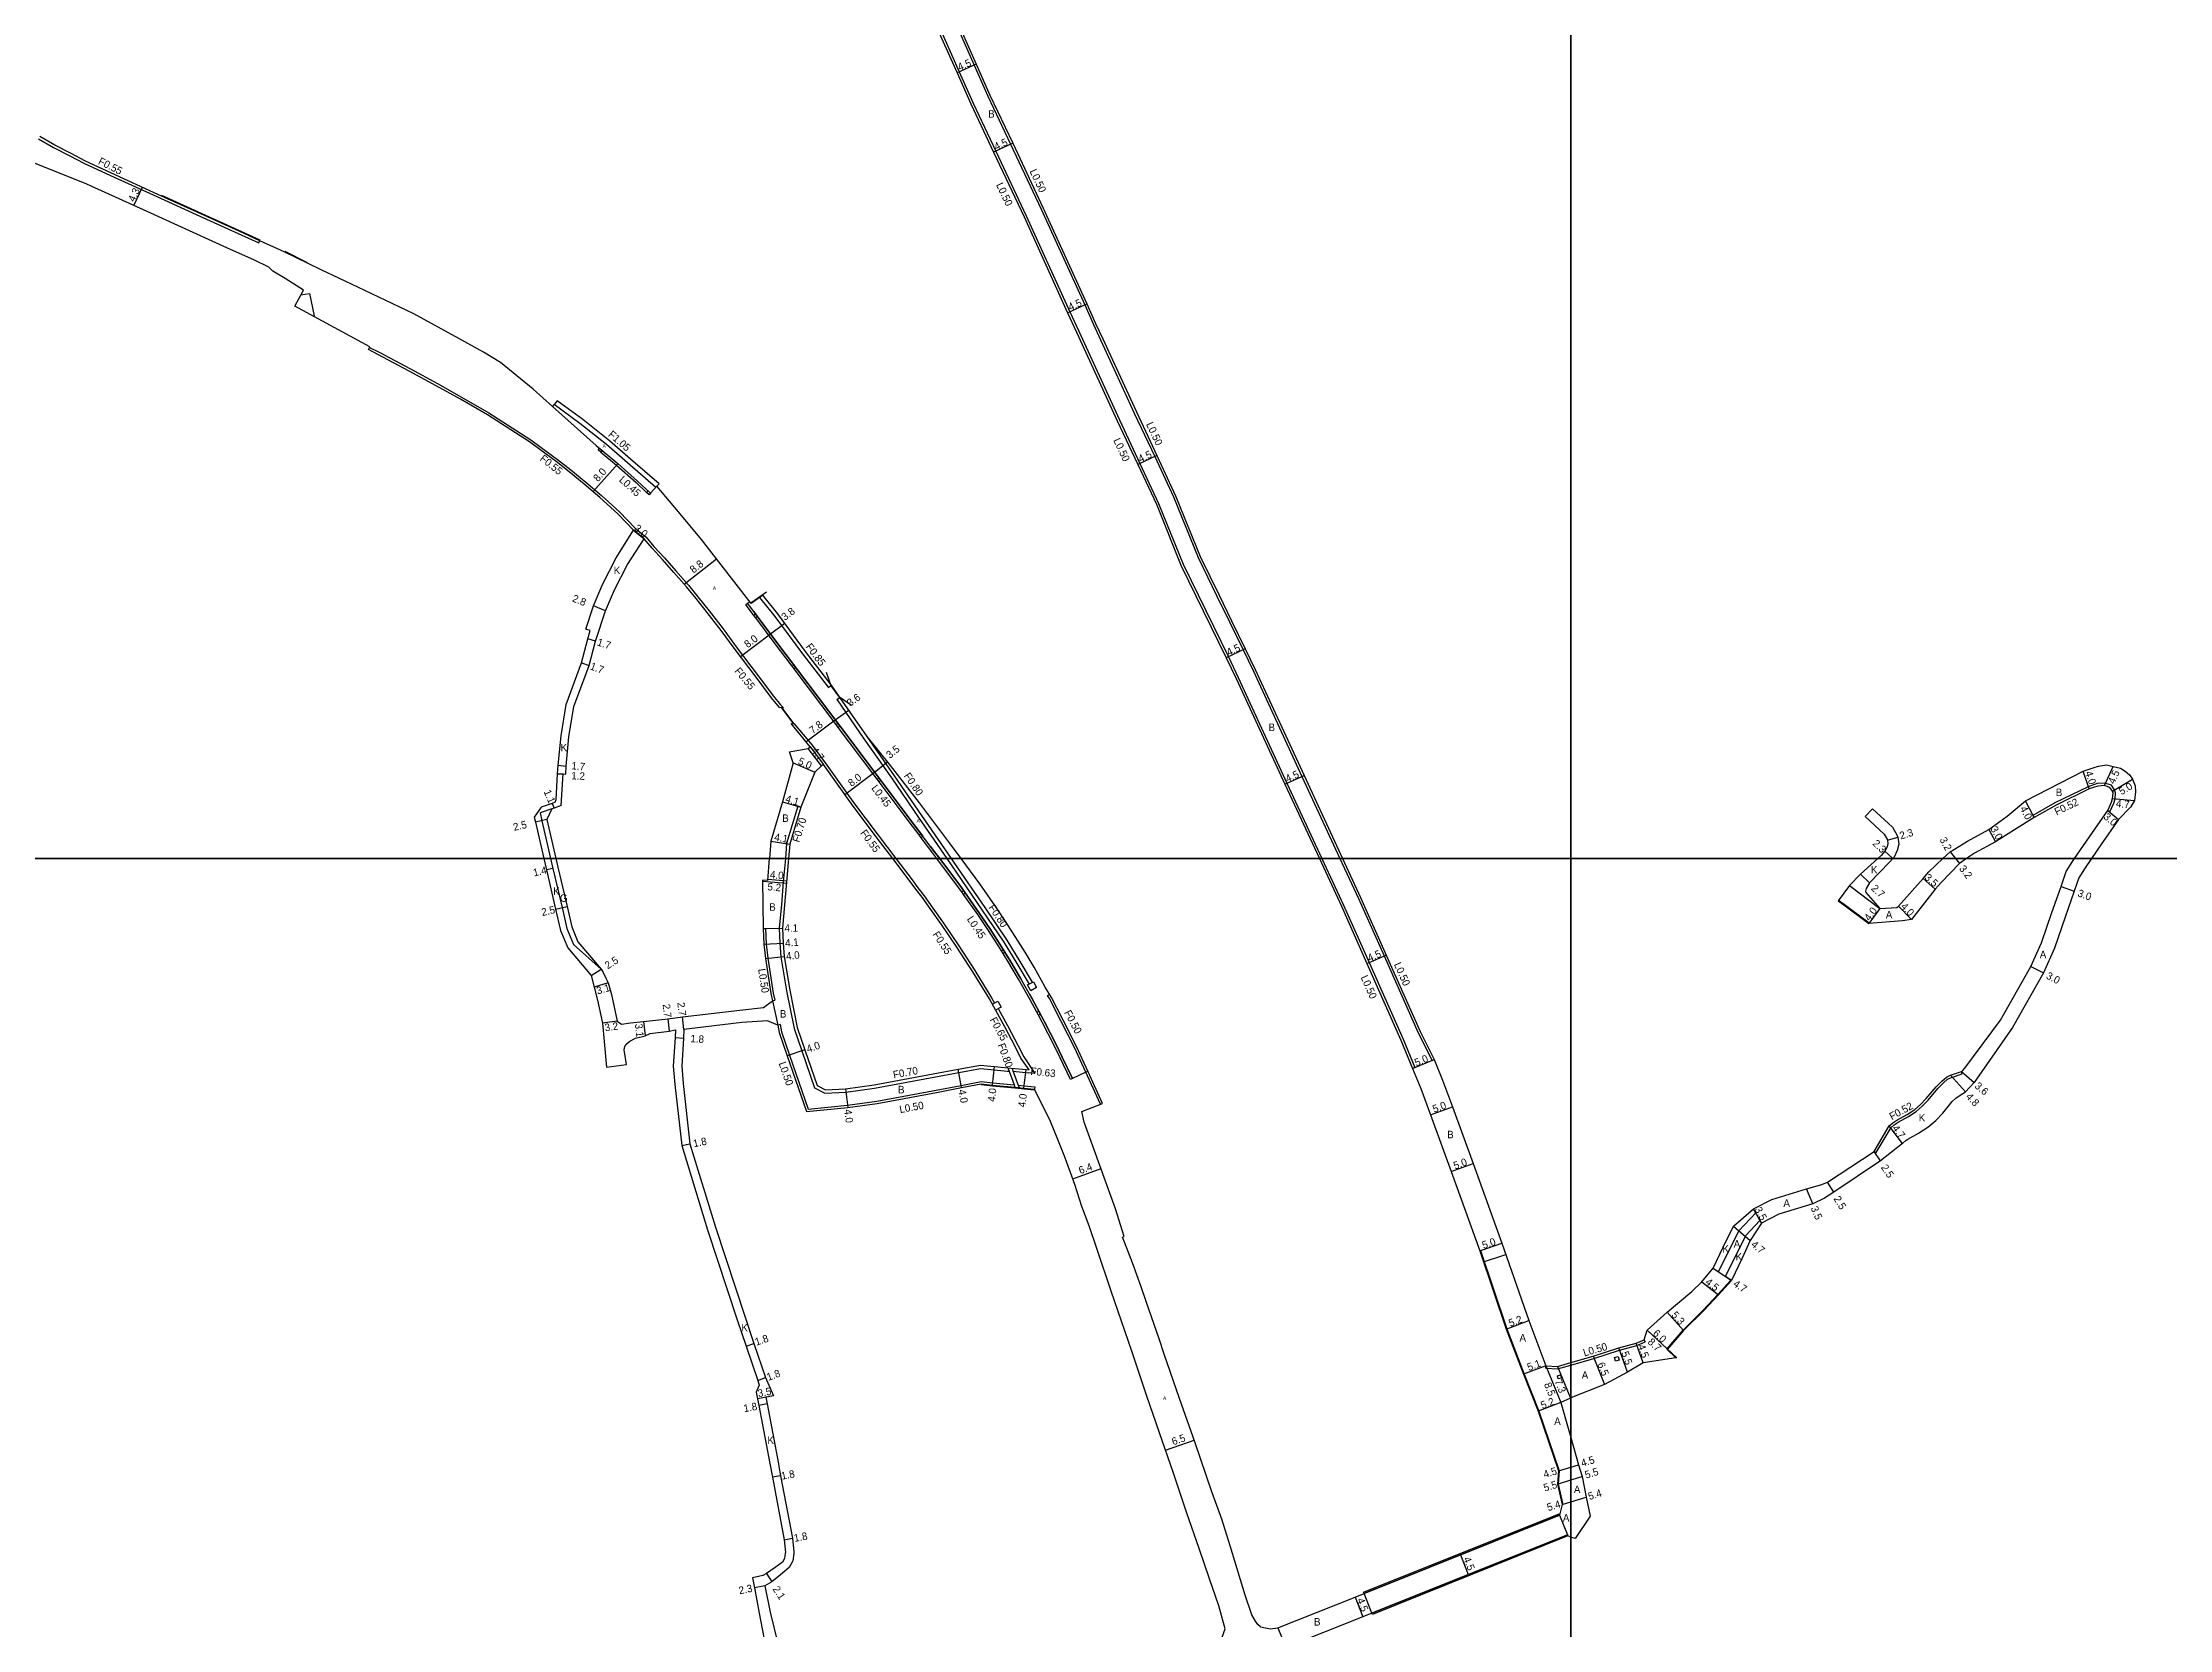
# Model space of a CAD drawing. Header units: metres. Extents: x -16000 to -12000, y -105000 to -102000.
# Drawn here: x -14726.6 to -14272.1, y -104564.7 to -104225.6 of the extents above; entities that cross this region are included whole.
import ezdxf

# ---------------------------------------------------------------- set-up
doc = ezdxf.new("R2010")
doc.units = ezdxf.units.M
doc.header["$LTSCALE"] = 2.5
for name, color, linetype in [('側溝・桝', 7, 'Continuous'), ('図郭', 7, 'Continuous'), ('幅員', 7, 'Continuous'), ('歩道・分離帯・安全施設', 7, 'Continuous'), ('舗装', 7, 'Continuous'), ('道路', 7, 'Continuous')]:
    doc.layers.add(name, color=color, linetype=linetype)
doc.styles.get("Standard").update_dxf_attribs({"font": ''})
doc.styles.add('YOKO_DECO', font='')
doc.styles.get('Standard').set_extended_font_data('@MS PGothic')
doc.styles.get('YOKO_DECO').set_extended_font_data('MS PGothic')

msp = doc.modelspace()

# ---------------------------------------------------------------- linework, layer by layer
at = {"layer": '側溝・桝'}
for points in [[(-14536.96, -104208.79), (-14534.31, -104215.21), (-14530.82, -104223.06), (-14529.18, -104226.76)], [(-14537.82, -104215.99), (-14537.47, -104216.71), (-14534.02, -104224.48), (-14530.74, -104231.86), (-14527.78, -104238.54), (-14522.92, -104248.85), (-14516.41, -104262.66), (-14507.1, -104283.15), (-14505.2, -104287.32), (-14496.49, -104306.23), (-14492.12, -104315.58), (-14488.14, -104324.09), (-14482.89, -104337.08), (-14473.2, -104356.92), (-14471.08, -104361.28), (-14460.68, -104383.91), (-14453.21, -104400)], [(-14529.18, -104226.76), (-14527.55, -104230.44)], [(-14527.55, -104230.44), (-14524.6, -104237.07), (-14519.75, -104247.36), (-14513.23, -104261.19), (-14503.91, -104281.7), (-14502.02, -104285.86), (-14500.5, -104289.16)], [(-14727.5, -104246.19), (-14724.29, -104248.02), (-14720.8, -104249.81), (-14717.82, -104251.38), (-14712.11, -104254), (-14702.21, -104258.55), (-14693.79, -104262.35), (-14684.82, -104266.44), (-14680.45, -104268.43), (-14680.23, -104267.94)], [(-14656.75, -104290.76), (-14654.7, -104291.79), (-14648.03, -104295.38), (-14642.24, -104298.49), (-14637.08, -104301.37), (-14631.28, -104304.73), (-14622.3, -104310.53), (-14620.04, -104312.13), (-14616.55, -104314.74), (-14613.76, -104316.95), (-14610.51, -104319.59), (-14607.21, -104322.43), (-14603.34, -104325.93), (-14599.97, -104329.43), (-14597.64, -104331.34), (-14595.99, -104333.3), (-14593.74, -104335.75), (-14591.3, -104338.49), (-14588.62, -104341.59), (-14586.56, -104344.05), (-14584.18, -104347.06), (-14581.21, -104350.94), (-14578.37, -104354.72), (-14573.69, -104360.92), (-14570.41, -104365.32), (-14568.89, -104367.18), (-14568.3, -104367.78), (-14568.57, -104367.76)], [(-14500.5, -104289.16), (-14498.02, -104294.56)], [(-14498.02, -104294.56), (-14493.31, -104304.79), (-14488.95, -104314.09), (-14484.93, -104322.69), (-14479.69, -104335.65), (-14475.65, -104343.93)], [(-14595.58, -104320.72), (-14601.65, -104315.45), (-14606.11, -104311.55), (-14611.8, -104307), (-14617.32, -104303)], [(-14607.34, -104313.14), (-14603.95, -104315.93), (-14599.79, -104319.64), (-14597.53, -104321.76)], [(-14598.03, -104331.71), (-14600.35, -104329.81)], [(-14574.68, -104347.98), (-14574.76, -104347.87), (-14575.02, -104347.48), (-14576.33, -104345.73), (-14575.95, -104345.44)], [(-14573.38, -104344.2), (-14570.13, -104348.28), (-14564.19, -104356.28), (-14558.76, -104363.39), (-14558.73, -104363.43), (-14558.05, -104362.95)], [(-14475.65, -104343.93), (-14472.97, -104349.43)], [(-14566.46, -104358.88), (-14570.27, -104353.82), (-14574.23, -104348.58)], [(-14472.97, -104349.43), (-14470.06, -104355.38), (-14467.91, -104359.78), (-14457.49, -104382.46), (-14449.35, -104400)], [(-14557.06, -104371.37), (-14566.02, -104359.47)], [(-14556.16, -104365.61), (-14556.85, -104366.09), (-14556.83, -104366.1), (-14551.08, -104374.39), (-14545.22, -104382.78), (-14539.41, -104391.23), (-14533.39, -104400)], [(-14565.99, -104371.19), (-14562.17, -104375.8), (-14559.35, -104379.56), (-14553.32, -104388.02), (-14548.03, -104395.03), (-14544.27, -104400)], [(-14548.27, -104383.05), (-14554.42, -104374.88), (-14556.61, -104371.97)], [(-14562.59, -104376.12), (-14559.77, -104379.88)], [(-14532.4, -104400), (-14538.74, -104390.77), (-14544.55, -104382.31), (-14550.39, -104373.91)], [(-14539.3, -104394.95), (-14541.43, -104392.14), (-14547.85, -104383.61)], [(-14285.26, -104389.75), (-14284.81, -104390.01), (-14283.94, -104388.14), (-14283.71, -104387.24), (-14283.61, -104385.94), (-14283.81, -104385.33), (-14284.49, -104384.35), (-14285.65, -104383.93), (-14285.92, -104383.89), (-14287.5, -104383.99), (-14289.43, -104384.64), (-14296.56, -104388.1), (-14301.27, -104390.82), (-14300.99, -104391.26)], [(-14564.55, -104389.03), (-14565.22, -104388.8), (-14567.61, -104396.8), (-14567.89, -104400)], [(-14535.49, -104400), (-14536.37, -104398.84), (-14538.86, -104395.54)], [(-14567.89, -104400), (-14568.32, -104404.99), (-14568.74, -104409.82), (-14569.22, -104414.86), (-14569.09, -104418.09), (-14568.83, -104421.01), (-14567.62, -104428.24), (-14566.01, -104436.32), (-14564.35, -104441.11), (-14561.63, -104449)], [(-14544.27, -104400), (-14540.82, -104404.56), (-14539.57, -104406.23), (-14538.25, -104407.96), (-14536.37, -104410.58), (-14534.07, -104413.81), (-14530.78, -104418.66), (-14527.37, -104423.92), (-14523.81, -104429.73), (-14523.18, -104430.9)], [(-14530.2, -104407.09), (-14530.65, -104406.44), (-14535.49, -104400)], [(-14533.39, -104400), (-14532.33, -104401.54), (-14525.86, -104410.94), (-14521.16, -104417.88), (-14518.39, -104422.43), (-14515.8, -104426.85)], [(-14515.08, -104426.45), (-14517.68, -104422), (-14520.47, -104417.44), (-14525.18, -104410.48), (-14531.66, -104401.08), (-14532.4, -104400)], [(-14453.21, -104400), (-14448.59, -104409.98), (-14443.14, -104422.24), (-14435.87, -104438.62), (-14433.35, -104444.68)], [(-14449.35, -104400), (-14445.4, -104408.53), (-14439.94, -104420.82), (-14432.67, -104437.21), (-14429.66, -104443.15), (-14429.2, -104442.96)], [(-14521.72, -104419.7), (-14522.44, -104418.55), (-14524.62, -104415.19), (-14526.78, -104411.99), (-14529.79, -104407.67)], [(-14572.62, -104414.94), (-14572.12, -104414.94), (-14571.98, -104418.27), (-14571.61, -104421.32), (-14570.47, -104428.74), (-14570.17, -104430.28)], [(-14514.11, -104432.84), (-14515.53, -104430.22), (-14518.07, -104425.8), (-14520.32, -104421.96), (-14521.35, -104420.3)], [(-14570.66, -104430.38), (-14570.17, -104430.28)], [(-14522.39, -104432.1), (-14522.35, -104432.17), (-14520.4, -104435.68), (-14518.12, -104440.05), (-14516.95, -104442.36), (-14514.58, -104445.97), (-14515.84, -104445.79)], [(-14500.55, -104452.51), (-14506.1, -104440.36), (-14508.92, -104434.8), (-14511.44, -104429.94), (-14511.84, -104429.28), (-14511.41, -104429.02)], [(-14569.03, -104435.49), (-14569.52, -104435.59)], [(-14569.03, -104435.49), (-14568.71, -104437.05), (-14567, -104442.02), (-14563.02, -104453.53)], [(-14506.51, -104447.01), (-14506.94, -104447.21), (-14509.15, -104442.62), (-14510.42, -104439.92), (-14512.97, -104434.94), (-14513.78, -104433.45)], [(-14561.63, -104449), (-14559.45, -104450.15), (-14554.95, -104449.92), (-14548.8, -104449.08), (-14536.18, -104446.73), (-14530.83, -104445.72), (-14526.18, -104444.84), (-14523.27, -104445.12), (-14520.39, -104445.41), (-14520.06, -104445.44)], [(-14520.32, -104444.71), (-14520.06, -104445.44), (-14519.02, -104448.36), (-14518.83, -104448.88)], [(-14519.44, -104444.8), (-14519.31, -104445.17), (-14518.27, -104448.09), (-14517.95, -104448.96)], [(-14519.21, -104445.45), (-14515.84, -104445.79)], [(-14433.35, -104444.68), (-14433.82, -104444.87)], [(-14335.21, -104462.57), (-14334.77, -104462.84), (-14331.54, -104457.46), (-14330.92, -104456.89), (-14330.08, -104456.37), (-14327.88, -104455.15), (-14326.2, -104454.03), (-14324.91, -104452.93), (-14323.65, -104451.63), (-14321.58, -104449.13), (-14320.4, -104447.95), (-14319.48, -104447.15), (-14318.68, -104446.77), (-14316.38, -104446.03), (-14316.55, -104445.53)], [(-14563.02, -104453.53), (-14554.6, -104452.69), (-14548.36, -104451.84), (-14535.65, -104449.48), (-14530.31, -104448.47), (-14526.06, -104447.66), (-14523.54, -104447.91), (-14519.02, -104448.36)], [(-14518.14, -104448.44), (-14518.09, -104448.45), (-14516.86, -104448.57), (-14514.56, -104448.8)], [(-14514.56, -104448.8), (-14514.61, -104449.29)], [(-14400, -104508.23), (-14395.11, -104506.83), (-14389.61, -104505.06), (-14385.88, -104504.04), (-14384.13, -104503.27)], [(-14384.33, -104502.82), (-14384.13, -104503.27)], [(-14405.37, -104508.9), (-14402.83, -104509.04), (-14400, -104508.23)], [(-14405.37, -104508.9), (-14405.34, -104508.4)]]:
    msp.add_lwpolyline(points, dxfattribs=at)
for points in [[(-14607.05, -104312.79), (-14607.34, -104313.14), (-14607.9, -104312.68), (-14607.62, -104312.33)], [(-14596.69, -104321.95), (-14596.98, -104322.27), (-14597.53, -104321.76), (-14597.24, -104321.44)], [(-14574.3, -104347.69), (-14573.85, -104348.29), (-14574.23, -104348.58), (-14574.68, -104347.98)], [(-14566.07, -104358.6), (-14565.64, -104359.18), (-14566.02, -104359.47), (-14566.46, -104358.88)], [(-14556.23, -104371.68), (-14556.61, -104371.97), (-14557.06, -104371.37), (-14556.68, -104371.08)], [(-14547.47, -104383.32), (-14547.85, -104383.61), (-14548.27, -104383.05), (-14547.89, -104382.76)], [(-14538.92, -104394.67), (-14538.48, -104395.25), (-14538.86, -104395.54), (-14539.3, -104394.95)], [(-14529.81, -104406.82), (-14529.4, -104407.4), (-14529.79, -104407.67), (-14530.2, -104407.09)], [(-14521.32, -104419.45), (-14520.95, -104420.05), (-14521.35, -104420.3), (-14521.72, -104419.7)], [(-14516.11, -104427.01), (-14514.87, -104426.34), (-14514.2, -104427.57), (-14515.43, -104428.24)], [(-14522.48, -104430.51), (-14521.76, -104431.73), (-14522.94, -104432.43), (-14523.64, -104431.15)], [(-14514.11, -104432.84), (-14513.69, -104432.62), (-14513.36, -104433.22), (-14513.78, -104433.45)], [(-14390.45, -104507.43), (-14390.67, -104506.66), (-14389.9, -104506.44), (-14389.68, -104507.21)], [(-14402.69, -104511.2), (-14402.89, -104510.53), (-14402.22, -104510.33), (-14402.02, -104511.01)]]:
    msp.add_lwpolyline(points, close=True, dxfattribs=at)
at = {"layer": '図郭'}
for points in [[(-15200, -103800), (-14400, -103800), (-14400, -104400), (-15200, -104400)], [(-14400, -103800), (-13600, -103800), (-13600, -104400), (-14400, -104400)], [(-15200, -104400), (-14400, -104400), (-14400, -105000), (-15200, -105000)], [(-14400, -104400), (-13600, -104400), (-13600, -105000), (-14400, -105000)]]:
    msp.add_lwpolyline(points, close=True, dxfattribs=at)
at = {"layer": '幅員'}
for points in [[(-14527.09, -104230.24), (-14531.2, -104232.07)], [(-14519.3, -104247.15), (-14523.37, -104249.07)], [(-14707.1, -104260.46), (-14705.3, -104256.55)], [(-14507.56, -104283.35), (-14503.46, -104281.49)], [(-14488.5, -104313.88), (-14492.57, -104315.79)], [(-14609.01, -104321.6), (-14603.65, -104315.61)], [(-14600.35, -104329.81), (-14598.03, -104331.71)], [(-14589.52, -104341.37), (-14582.59, -104335.98)], [(-14606.3, -104347.03), (-14608.9, -104346)], [(-14571.06, -104351.98), (-14568.02, -104349.72)], [(-14608.47, -104353.54), (-14610.09, -104353.03)], [(-14577.46, -104356.82), (-14571.06, -104351.98)], [(-14469.61, -104355.16), (-14473.65, -104357.14)], [(-14611.43, -104358.17), (-14609.84, -104358.76)], [(-14557.24, -104370.33), (-14554.3, -104368.29)], [(-14563.49, -104375.04), (-14557.24, -104370.33)], [(-14560.14, -104380.2), (-14563.01, -104376.48)], [(-14616.55, -104381.87), (-14615.35, -104381.92)], [(-14616.43, -104380.07), (-14614.74, -104380.23)], [(-14566.2, -104379.51), (-14561.62, -104381.51)], [(-14555.2, -104386.3), (-14548.83, -104381.51)], [(-14548.83, -104381.51), (-14546.08, -104379.31)], [(-14461.13, -104384.12), (-14457.03, -104382.25)], [(-14289.23, -104385.12), (-14290.52, -104381.34)], [(-14285.95, -104384.41), (-14284.1, -104380.31)], [(-14284.28, -104385.57), (-14279.98, -104383.01)], [(-14284.23, -104387.15), (-14279.55, -104387.62)], [(-14618.87, -104391.66), (-14621.3, -104392.23)], [(-14617.71, -104388.2), (-14617.27, -104389.2)], [(-14568.48, -104387.86), (-14564.55, -104389.03)], [(-14300.99, -104391.26), (-14302.83, -104387.7)], [(-14285.26, -104389.75), (-14282.95, -104391.66)], [(-14332.34, -104396.08), (-14330.14, -104395.41)], [(-14310.68, -104393.79), (-14309.25, -104396.43)], [(-14570.97, -104396.3), (-14566.92, -104396.94)], [(-14332.88, -104398.4), (-14331.21, -104399.99)], [(-14318.93, -104398.53), (-14317.8, -104400)], [(-14317.8, -104400), (-14316.98, -104401.06)], [(-14617.58, -104402.1), (-14618.94, -104402.42)], [(-14572.8, -104404.82), (-14567.64, -104405.26)], [(-14571.59, -104404.44), (-14567.6, -104404.78)], [(-14336.16, -104405.22), (-14338.11, -104403.35)], [(-14324.74, -104404.25), (-14322.13, -104406.57)], [(-14295.25, -104405.98), (-14292.42, -104406.98)], [(-14616.98, -104410.79), (-14614.55, -104410.22)], [(-14333.96, -104410.67), (-14336.35, -104413.87)], [(-14329.99, -104410.15), (-14327.21, -104413.03)], [(-14572.62, -104414.94), (-14568.52, -104414.88)], [(-14572.48, -104418.31), (-14568.39, -104418.05)], [(-14572.11, -104421.38), (-14568.13, -104420.92)], [(-14443.6, -104422.45), (-14439.48, -104420.62)], [(-14301.69, -104423.08), (-14299.02, -104424.44)], [(-14609.38, -104424.96), (-14607.26, -104423.63)], [(-14605.79, -104426.59), (-14608.77, -104427.45)], [(-14603.83, -104434.73), (-14607, -104435.17)], [(-14598.18, -104434.81), (-14597.82, -104437.89)], [(-14593.03, -104434.22), (-14592.72, -104436.9)], [(-14589.56, -104436.53), (-14589.88, -104433.85)], [(-14591.47, -104438.26), (-14589.67, -104438.36)], [(-14563.69, -104440.88), (-14567.47, -104442.19)], [(-14530.21, -104448.96), (-14530.96, -104445.03)], [(-14523.59, -104448.41), (-14523.2, -104444.43)], [(-14516.91, -104449.07), (-14516.43, -104445.1)], [(-14433.82, -104444.87), (-14429.2, -104442.96)], [(-14315.65, -104449.84), (-14318.88, -104446.29)], [(-14316.55, -104445.53), (-14313.79, -104447.85)], [(-14555.01, -104449.22), (-14554.54, -104453.19)], [(-14430.02, -104454.76), (-14425.33, -104453.03)], [(-14329.16, -104460.91), (-14331.95, -104457.13)], [(-14590.04, -104461.35), (-14588.28, -104460.98)], [(-14333.8, -104464.63), (-14335.21, -104462.57)], [(-14506.47, -104468.46), (-14500.41, -104466.27)], [(-14425.57, -104466.86), (-14420.87, -104465.15)], [(-14348.31, -104473.78), (-14349.68, -104470.57)], [(-14343.84, -104471.3), (-14345.14, -104469.17)], [(-14359.29, -104477.95), (-14360.96, -104474.87)], [(-14419.47, -104483.84), (-14414.75, -104482.19)], [(-14365.26, -104478.59), (-14361.68, -104481.63)], [(-14371.99, -104490.46), (-14368.46, -104493.25)], [(-14369.56, -104487.55), (-14365.66, -104490.17)], [(-14413.84, -104500.54), (-14408.98, -104498.7)], [(-14383.71, -104500.76), (-14379.33, -104504.86)], [(-14377.35, -104506.7), (-14383.71, -104500.76)], [(-14375.9, -104500.89), (-14379.43, -104496.93)], [(-14576.29, -104504.19), (-14574.59, -104503.61)], [(-14387.9, -104509.76), (-14389.75, -104504.58)], [(-14384.54, -104507.8), (-14386.05, -104503.56)], [(-14405.34, -104508.4), (-14410.1, -104510.22)], [(-14405.34, -104508.4), (-14402.12, -104516.27)], [(-14402.89, -104508.54), (-14400.12, -104515.29)], [(-14395.25, -104506.35), (-14392.82, -104512.37)], [(-14573.79, -104511.53), (-14572.1, -104510.92)], [(-14570.4, -104514.79), (-14573.84, -104515.44)], [(-14571.8, -104516.53), (-14573.57, -104516.86)], [(-14402.12, -104516.27), (-14406.98, -104518.12)], [(-14486.62, -104526.45), (-14480.51, -104524.28)], [(-14568.89, -104531.89), (-14570.65, -104532.22)], [(-14402.65, -104530.87), (-14400, -104530.04)], [(-14400, -104530.04), (-14398.35, -104529.53)], [(-14400, -104532.8), (-14397.62, -104532.09)], [(-14402.88, -104533.67), (-14400, -104532.8)], [(-14400, -104537.46), (-14396.72, -104536.44)], [(-14401.88, -104538.05), (-14400, -104537.46)], [(-14568.11, -104545.6), (-14566.34, -104545.26)], [(-14423.62, -104548.82), (-14421.94, -104553)], [(-14572.24, -104555.39), (-14574.49, -104555.86)], [(-14571.91, -104552.79), (-14570.76, -104554.55)], [(-14446.11, -104557.84), (-14444.44, -104562.02)], [(-14462.61, -104564.43), (-14460.94, -104568.61)]]:
    msp.add_lwpolyline(points, dxfattribs=at)
at = {"layer": '歩道・分離帯・安全施設'}
for points in [[(-14680.12, -104267.83), (-14701.18, -104258.31)], [(-14669.98, -104272.68), (-14674.81, -104270.28)], [(-14671.42, -104279.54), (-14669.58, -104279.27), (-14668.58, -104284.05), (-14668.76, -104284.08)], [(-14669.58, -104279.27), (-14668.58, -104284.05)], [(-14617.63, -104303.37), (-14608.34, -104311.73), (-14603.67, -104315.6), (-14599.5, -104319.32), (-14596.69, -104321.95), (-14595.33, -104320.45)], [(-14617.63, -104303.37), (-14608.34, -104311.73), (-14603.67, -104315.6), (-14599.5, -104319.32), (-14596.69, -104321.95), (-14595.33, -104320.45)], [(-14534.89, -104400), (-14535.98, -104398.55), (-14541.05, -104391.86), (-14554.04, -104374.59), (-14569.89, -104353.53), (-14574.37, -104347.6), (-14574.64, -104347.2), (-14575.95, -104345.44), (-14575.5, -104345.11)], [(-14534.89, -104400), (-14535.98, -104398.55), (-14541.05, -104391.86), (-14554.04, -104374.59), (-14569.89, -104353.53), (-14574.37, -104347.6), (-14574.64, -104347.2), (-14575.95, -104345.44), (-14575.5, -104345.11)], [(-14575.23, -104345.37), (-14571.92, -104342.98)], [(-14574.64, -104347.2), (-14574.37, -104347.6), (-14569.89, -104353.53), (-14554.04, -104374.59), (-14541.05, -104391.86), (-14538.48, -104395.25)], [(-14553.78, -104367.29), (-14556.33, -104365.49), (-14558.12, -104363.09), (-14559.12, -104360.25)], [(-14568.75, -104367.73), (-14566.2, -104371.15)], [(-14536.84, -104397.41), (-14535.98, -104398.55), (-14534.89, -104400)], [(-14534.89, -104400), (-14530.27, -104406.16), (-14526.38, -104411.72), (-14524.22, -104414.93), (-14522.03, -104418.3), (-14519.91, -104421.71), (-14517.66, -104425.56), (-14516.69, -104427.24)], [(-14503.23, -104445.45), (-14503.68, -104445.66), (-14506.51, -104447.01), (-14508.72, -104442.41), (-14509.99, -104439.71), (-14512.55, -104434.72), (-14515.12, -104429.98), (-14517.66, -104425.56), (-14519.91, -104421.71), (-14522.03, -104418.3), (-14524.22, -104414.93), (-14526.38, -104411.72), (-14530.27, -104406.16), (-14534.89, -104400)], [(-14503.68, -104445.66), (-14506.51, -104447.01), (-14508.72, -104442.41), (-14509.99, -104439.71), (-14512.55, -104434.72), (-14515.12, -104429.98), (-14517.66, -104425.56), (-14519.91, -104421.71), (-14522.03, -104418.3), (-14524.22, -104414.93), (-14526.38, -104411.72), (-14530.27, -104406.16), (-14534.89, -104400)], [(-14342.79, -104408.88), (-14341.61, -104409.76), (-14336.26, -104413.75)], [(-14515.62, -104429.11), (-14515.12, -104429.98), (-14512.55, -104434.72), (-14509.99, -104439.71), (-14508.72, -104442.41), (-14506.51, -104447.01)], [(-14526.03, -104448.32), (-14523.61, -104448.56), (-14518.85, -104449.03), (-14518.15, -104449.09), (-14516.92, -104449.22), (-14514.62, -104449.44)], [(-14419.33, -104483.79), (-14413.7, -104500.49), (-14409.96, -104510.17), (-14406.84, -104518.07), (-14402.49, -104530.86), (-14402.73, -104533.66), (-14401.74, -104538.01)], [(-14377.54, -104506.73), (-14379.53, -104504.87), (-14376.01, -104500.79), (-14371.73, -104496.49), (-14368.57, -104493.14), (-14365.79, -104490.08)]]:
    msp.add_lwpolyline(points, dxfattribs=at)
at = {"layer": '舗装'}
for points in [[(-14617.79, -104389.38), (-14620.32, -104390.26), (-14619.94, -104391.91), (-14618.07, -104400)], [(-14618.07, -104400), (-14617.58, -104402.1), (-14615.62, -104410.47), (-14614.57, -104414.93), (-14613.2, -104418.37), (-14607.26, -104423.63)], [(-14340.49, -104405.79), (-14333.96, -104410.67)], [(-14570.66, -104430.38), (-14569.52, -104435.59)], [(-14316.55, -104445.53), (-14313.79, -104447.85)], [(-14333.8, -104464.63), (-14335.21, -104462.57)], [(-14369.56, -104487.55), (-14368.43, -104488.31), (-14364.13, -104479.55), (-14360.51, -104475.69), (-14360.96, -104474.87)], [(-14365.66, -104490.17), (-14365.79, -104490.08), (-14366.93, -104489.31), (-14362.64, -104480.54), (-14359.63, -104477.33), (-14359.29, -104477.95)], [(-14418.68, -104486.18), (-14413.9, -104484.63)]]:
    msp.add_lwpolyline(points, dxfattribs=at)
at = {"layer": '道路'}
for points in [[(-14538.16, -104204.92), (-14536.5, -104208.6), (-14533.85, -104215.02), (-14530.37, -104222.86), (-14528.73, -104226.55)], [(-14541.52, -104209.53), (-14540.47, -104211.68), (-14538.27, -104216.21), (-14537.92, -104216.92), (-14534.48, -104224.68), (-14531.2, -104232.07), (-14528.24, -104238.75), (-14523.37, -104249.07), (-14516.86, -104262.87), (-14507.56, -104283.35), (-14505.66, -104287.53), (-14496.95, -104306.44), (-14492.57, -104315.79), (-14488.59, -104324.29), (-14483.35, -104337.28), (-14473.65, -104357.14), (-14471.53, -104361.49), (-14461.13, -104384.12), (-14453.76, -104400)], [(-14528.73, -104226.55), (-14527.09, -104230.24), (-14524.15, -104236.86), (-14519.3, -104247.15), (-14512.78, -104260.98), (-14503.46, -104281.49), (-14501.57, -104285.65), (-14500.05, -104288.95)], [(-14628.79, -104293.99), (-14632.41, -104291.78), (-14637.65, -104288.89), (-14647.3, -104283.61), (-14659.26, -104277.86), (-14667.08, -104274.22), (-14674.97, -104270.36), (-14680.18, -104267.97), (-14684.6, -104265.95), (-14693.57, -104261.87), (-14701.99, -104258.07), (-14711.89, -104253.51), (-14717.58, -104250.9), (-14720.55, -104249.33), (-14724.04, -104247.55), (-14727.22, -104245.73)], [(-14672.71, -104281.93), (-14670.87, -104278.52), (-14674.8, -104276.07), (-14677.4, -104274.48), (-14678.29, -104273.65), (-14681.46, -104272.07), (-14686.49, -104269.85), (-14691.14, -104267.73), (-14704.3, -104261.73), (-14716.25, -104256.3), (-14717.2, -104255.89), (-14729.77, -104250.79)], [(-14600.35, -104329.81), (-14603.71, -104326.32), (-14607.57, -104322.84), (-14610.85, -104320), (-14614.1, -104317.37), (-14616.88, -104315.17), (-14620.36, -104312.57), (-14622.6, -104310.98), (-14631.56, -104305.19), (-14637.35, -104301.84), (-14642.5, -104298.96), (-14648.29, -104295.85), (-14654.95, -104292.26), (-14656.99, -104291.24), (-14656.68, -104290.63), (-14672.71, -104281.93)], [(-14500.05, -104288.95), (-14497.56, -104294.35), (-14492.85, -104304.57), (-14488.5, -104313.88), (-14484.47, -104322.49), (-14479.24, -104335.45), (-14475.2, -104343.71), (-14472.52, -104349.21)], [(-14595.33, -104320.45), (-14594.89, -104319.95), (-14600.98, -104314.67), (-14605.45, -104310.76), (-14611.18, -104306.18), (-14616.66, -104302.21), (-14617.63, -104303.37), (-14621.76, -104299.68), (-14628.79, -104293.99)], [(-14575.18, -104345.52), (-14585.84, -104331.81), (-14590.72, -104325.94), (-14595.33, -104320.45)], [(-14614.81, -104381.95), (-14614.74, -104380.23), (-14614.13, -104374), (-14613.08, -104367.49), (-14609.84, -104358.76), (-14608.47, -104353.54), (-14606.3, -104347.03), (-14604.43, -104342.58), (-14601.62, -104337.13), (-14598.03, -104331.71)], [(-14610.56, -104350.95), (-14608.9, -104346), (-14606.97, -104341.4), (-14604.04, -104335.71), (-14600.35, -104329.81)], [(-14562.59, -104376.12), (-14566.68, -104371.17), (-14565.99, -104371.19), (-14568.57, -104367.76), (-14569.17, -104367.7), (-14570.84, -104365.65), (-14574.12, -104361.24), (-14578.8, -104355.04), (-14581.64, -104351.27), (-14584.61, -104347.4), (-14586.98, -104344.4), (-14589.03, -104341.94), (-14591.71, -104338.85), (-14594.14, -104336.11), (-14596.38, -104333.67), (-14598.03, -104331.71)], [(-14550.39, -104373.91), (-14556.15, -104365.62), (-14558.12, -104362.85), (-14563.55, -104355.73), (-14569.5, -104347.73), (-14572.7, -104343.71), (-14575.18, -104345.52)], [(-14472.52, -104349.21), (-14469.61, -104355.16), (-14467.46, -104359.57), (-14457.03, -104382.25), (-14448.8, -104400)], [(-14611.43, -104358.17), (-14610.09, -104353.03), (-14609.63, -104351.24)], [(-14609.63, -104351.24), (-14610.56, -104350.95)], [(-14617.08, -104387.98), (-14616.89, -104387.38), (-14616.55, -104381.87), (-14616.43, -104380.07), (-14615.81, -104373.78), (-14614.73, -104367.06), (-14611.43, -104358.17)], [(-14566.2, -104379.51), (-14567, -104377.18), (-14565.06, -104376.85), (-14563.01, -104376.48), (-14562.59, -104376.12)], [(-14530.34, -104400), (-14532.84, -104396.63), (-14539.25, -104388.07), (-14545.42, -104380.13), (-14550.39, -104373.91)], [(-14615.77, -104388.69), (-14615.35, -104381.92), (-14614.81, -104381.95)], [(-14566.2, -104379.51), (-14568.48, -104387.86), (-14570.97, -104396.3)], [(-14559.77, -104379.88), (-14560.14, -104380.2), (-14561.62, -104381.51), (-14564.55, -104389.03), (-14566.92, -104396.94), (-14567.19, -104400)], [(-14544.94, -104400), (-14548.46, -104395.35), (-14553.74, -104388.34), (-14559.77, -104379.88)], [(-14320.49, -104400), (-14318.93, -104398.53), (-14315.27, -104396.26), (-14310.68, -104393.79), (-14306.77, -104390.97), (-14302.83, -104387.7), (-14290.52, -104381.34), (-14288.18, -104380.54), (-14287.26, -104380.28), (-14285.56, -104379.99), (-14284.1, -104380.31), (-14282.57, -104380.72), (-14281.52, -104381.33), (-14280.58, -104382.1), (-14279.98, -104383.01), (-14279.43, -104384.47), (-14279.34, -104385.71), (-14279.55, -104387.62), (-14280.32, -104388.93), (-14282.95, -104391.66), (-14286.72, -104397.04), (-14288.74, -104400)], [(-14292.38, -104400), (-14289.18, -104395.33), (-14285.26, -104389.75), (-14284.43, -104387.97), (-14284.23, -104387.15), (-14284.14, -104386.01), (-14284.28, -104385.57), (-14284.82, -104384.79), (-14285.78, -104384.43), (-14285.95, -104384.41), (-14287.39, -104384.5), (-14289.23, -104385.12), (-14296.31, -104388.56), (-14300.99, -104391.26), (-14305.19, -104393.83), (-14309.25, -104396.43), (-14313.77, -104398.85), (-14315.44, -104400)], [(-14620.04, -104389), (-14621.55, -104391.13), (-14621.3, -104392.23), (-14619.5, -104400)], [(-14617.08, -104387.98), (-14617.71, -104388.2), (-14620.04, -104389)], [(-14617.79, -104389.38), (-14618.87, -104391.66), (-14616.94, -104400)], [(-14615.77, -104388.69), (-14617.27, -104389.2), (-14617.79, -104389.38)], [(-14337.1, -104391.02), (-14335.53, -104389.34)], [(-14337.1, -104391.02), (-14333.08, -104394.77), (-14332.36, -104396), (-14332.34, -104396.08), (-14332.26, -104396.79), (-14332.43, -104397.51), (-14332.88, -104398.4), (-14333.67, -104399.33), (-14334.41, -104400)], [(-14335.53, -104389.34), (-14331.27, -104393.32), (-14330.25, -104395.05), (-14330.14, -104395.41)], [(-14330.14, -104395.41), (-14329.92, -104396.92), (-14330.25, -104398.3), (-14330.94, -104399.68), (-14331.21, -104399.99)], [(-14619.5, -104400), (-14618.94, -104402.42), (-14616.98, -104410.79), (-14615.91, -104415.35), (-14614.41, -104419.11), (-14609.38, -104424.96)], [(-14616.94, -104400), (-14616.51, -104401.85), (-14614.55, -104410.22), (-14613.52, -104414.6), (-14612.25, -104417.79), (-14607.26, -104423.63), (-14606.82, -104424.34), (-14606.24, -104425.55), (-14605.79, -104426.59), (-14605.06, -104429.04), (-14603.83, -104434.73), (-14602.91, -104435.38), (-14600.99, -104435.14), (-14598.18, -104434.81), (-14593.03, -104434.22), (-14589.88, -104433.85)], [(-14571.61, -104404.7), (-14571.25, -104400)], [(-14570.97, -104396.3), (-14571.25, -104400)], [(-14567.19, -104400), (-14567.62, -104405.05), (-14568.04, -104409.88), (-14568.52, -104414.88), (-14568.39, -104418.05), (-14568.13, -104420.92), (-14566.93, -104428.12), (-14565.33, -104436.13), (-14563.69, -104440.88), (-14561.06, -104448.51)], [(-14515.78, -104445.16), (-14517.53, -104442.65), (-14518.69, -104440.34), (-14520.97, -104435.99), (-14522.91, -104432.48), (-14524.27, -104430), (-14527.82, -104424.2), (-14531.23, -104418.95), (-14534.51, -104414.11), (-14536.8, -104410.89), (-14538.67, -104408.28), (-14539.99, -104406.55), (-14541.24, -104404.88), (-14544.94, -104400)], [(-14503.99, -104456.35), (-14504.52, -104454.09), (-14500.09, -104452.33), (-14503.16, -104445.6), (-14505.65, -104440.15), (-14508.48, -104434.57), (-14511, -104429.7), (-14512.34, -104427.48), (-14514.73, -104423.24), (-14516.65, -104420.04), (-14520.28, -104414.3), (-14523.07, -104410.08), (-14526.35, -104405.38), (-14530.34, -104400)], [(-14453.76, -104400), (-14449.04, -104410.18), (-14443.6, -104422.45), (-14436.33, -104438.82), (-14433.82, -104444.87)], [(-14448.8, -104400), (-14444.95, -104408.32), (-14439.48, -104420.62), (-14432.22, -104436.99), (-14429.2, -104442.96), (-14427.41, -104447.39), (-14425.33, -104453.03), (-14420.87, -104465.15), (-14414.75, -104482.19), (-14408.98, -104498.7), (-14405.34, -104508.4)], [(-14400, -104507.71), (-14395.25, -104506.35), (-14389.75, -104504.58), (-14386.05, -104503.56), (-14384.33, -104502.82), (-14383.71, -104500.76), (-14379.43, -104496.93), (-14374.12, -104492.55), (-14371.99, -104490.46), (-14369.56, -104487.55), (-14367.45, -104483.04), (-14365.26, -104478.59), (-14360.96, -104474.87), (-14357.03, -104472.86), (-14349.68, -104470.57), (-14346.38, -104469.62), (-14345.14, -104469.17), (-14335.21, -104462.57), (-14331.95, -104457.13), (-14331.23, -104456.48), (-14330.34, -104455.92), (-14328.15, -104454.7), (-14326.52, -104453.62), (-14325.27, -104452.55), (-14324.04, -104451.28), (-14321.96, -104448.78), (-14320.75, -104447.57), (-14319.76, -104446.71), (-14318.88, -104446.29), (-14316.55, -104445.53), (-14316.28, -104445.35), (-14315.82, -104444.81), (-14308.18, -104434.53), (-14301.69, -104423.08), (-14299.41, -104418.04), (-14297.21, -104411.54), (-14295.25, -104405.98), (-14294.13, -104402.8), (-14292.78, -104400.6), (-14292.38, -104400)], [(-14334.41, -104400), (-14338.11, -104403.35), (-14340.49, -104405.79), (-14342.88, -104409)], [(-14331.22, -104400), (-14331.88, -104400.79), (-14336.16, -104405.22), (-14336.88, -104406.43), (-14337.01, -104406.97), (-14336.98, -104407.27), (-14333.96, -104410.67)], [(-14315.44, -104400), (-14316.98, -104401.06), (-14320.87, -104405.12), (-14322.13, -104406.57), (-14327.21, -104413.03), (-14329.1, -104413.31), (-14336.35, -104413.87)], [(-14333.96, -104410.67), (-14330.33, -104410.43), (-14329.99, -104410.15), (-14324.74, -104404.25), (-14323.47, -104402.81), (-14320.49, -104400)], [(-14331.21, -104399.99), (-14331.22, -104400)], [(-14288.74, -104400), (-14290.26, -104402.23), (-14291.41, -104404.09), (-14292.42, -104406.98), (-14294.37, -104412.52), (-14296.61, -104419.14), (-14299.02, -104424.44), (-14305.63, -104436.12), (-14313.79, -104447.85), (-14315.65, -104449.84)], [(-14572.8, -104404.6), (-14572.62, -104414.94)], [(-14571.61, -104404.7), (-14572.8, -104404.6)], [(-14342.88, -104409), (-14341.7, -104409.88), (-14336.35, -104413.87)], [(-14572.62, -104414.94), (-14572.48, -104418.31), (-14572.11, -104421.38), (-14570.97, -104428.82), (-14570.66, -104430.38)], [(-14609.38, -104424.96), (-14608.77, -104427.45), (-14608.03, -104430.29), (-14607, -104435.17), (-14606.08, -104444.58)], [(-14589.88, -104433.85), (-14577.59, -104432.4), (-14572.55, -104431.84), (-14570.66, -104430.38)], [(-14601.83, -104444.01), (-14602.32, -104440.87), (-14602.2, -104440.2), (-14601.88, -104439.64), (-14601.1, -104439.02), (-14599.88, -104438.41), (-14597.82, -104437.89), (-14596.75, -104437.37), (-14592.72, -104436.9), (-14591.37, -104436.63)], [(-14591.37, -104436.63), (-14591.47, -104438.26), (-14591.83, -104444.38), (-14591.51, -104448.26), (-14590.04, -104461.35), (-14584.5, -104479.34), (-14578.2, -104498.58), (-14576.29, -104504.19), (-14573.79, -104511.53), (-14573.45, -104512.54), (-14574.11, -104514.01), (-14573.57, -104516.86), (-14571.21, -104529.3), (-14570.65, -104532.22), (-14568.11, -104545.6), (-14567.89, -104548.28), (-14567.9, -104548.45), (-14568.07, -104549.61), (-14568.49, -104550.34), (-14570.08, -104551.51), (-14571.91, -104552.79), (-14572.67, -104553.23)], [(-14589.56, -104436.53), (-14589.67, -104438.36), (-14590.02, -104444.36), (-14589.72, -104448.09), (-14588.28, -104460.98), (-14582.79, -104478.79), (-14576.5, -104498.01), (-14574.59, -104503.61), (-14572.1, -104510.92), (-14570.4, -104514.79)], [(-14569.52, -104435.59), (-14571.67, -104434.65), (-14577.18, -104435.07), (-14589.56, -104436.53)], [(-14569.52, -104435.59), (-14569.2, -104437.18), (-14567.47, -104442.19), (-14563.37, -104454.07)], [(-14606.08, -104444.58), (-14601.83, -104444.01)], [(-14561.06, -104448.51), (-14559.29, -104449.44), (-14555.01, -104449.22), (-14548.91, -104448.39), (-14536.31, -104446.04), (-14530.96, -104445.03), (-14526.21, -104444.13), (-14523.2, -104444.43), (-14520.32, -104444.71), (-14519.63, -104444.78)], [(-14519.63, -104444.78), (-14516.43, -104445.1), (-14515.78, -104445.16)], [(-14433.82, -104444.87), (-14432.1, -104449.12), (-14430.02, -104454.76), (-14425.57, -104466.86), (-14419.47, -104483.84), (-14413.84, -104500.54), (-14410.1, -104510.22), (-14406.98, -104518.12), (-14402.65, -104530.87), (-14402.88, -104533.67), (-14401.88, -104538.05), (-14402.43, -104540.32)], [(-14563.37, -104454.07), (-14554.54, -104453.19), (-14548.28, -104452.34), (-14535.56, -104449.97), (-14530.21, -104448.96), (-14526.03, -104448.17), (-14523.59, -104448.41), (-14518.83, -104448.88), (-14518.14, -104448.95), (-14516.91, -104449.07), (-14514.61, -104449.29)], [(-14473.87, -104564.58), (-14475.25, -104559.7), (-14477.21, -104553.93), (-14479.45, -104547.41), (-14482.08, -104539.9), (-14485.02, -104531.13), (-14487.9, -104522.71), (-14490.68, -104514.64), (-14493.83, -104505.3), (-14498.24, -104492.42), (-14501.29, -104483.34), (-14502.98, -104478.52), (-14504.52, -104474.33), (-14506.03, -104469.67), (-14506.97, -104467.07), (-14508.26, -104463.63), (-14509.63, -104460.03), (-14511.25, -104456.21), (-14514.61, -104449.29)], [(-14329.16, -104460.91), (-14328.31, -104460.19), (-14327.96, -104459.98), (-14325.7, -104458.72), (-14323.68, -104457.37), (-14322.04, -104455.97), (-14320.54, -104454.42), (-14318.49, -104451.95), (-14317.71, -104451.23), (-14316.83, -104450.59), (-14315.65, -104449.84)], [(-14495.81, -104480.89), (-14495.51, -104480.8), (-14497.32, -104474.82), (-14503.99, -104456.35)], [(-14329.16, -104460.91), (-14333.8, -104464.63), (-14343.84, -104471.3), (-14345.78, -104472.58), (-14348.31, -104473.78), (-14355.55, -104476.03), (-14359.29, -104477.95), (-14361.68, -104481.63), (-14363.39, -104485.41), (-14365.66, -104490.17), (-14368.46, -104493.25), (-14371.62, -104496.6), (-14375.9, -104500.89), (-14379.33, -104504.86), (-14377.35, -104506.7), (-14377.54, -104506.73), (-14384.54, -104507.8), (-14387.9, -104509.76), (-14392.82, -104512.37), (-14400, -104515.25)], [(-14466.35, -104564.18), (-14466.91, -104563.66), (-14467.4, -104562.99), (-14468.16, -104561.59), (-14469.6, -104557.44), (-14472.83, -104546.87), (-14474.6, -104541.18), (-14476.72, -104535.35), (-14480.31, -104524.84), (-14483.65, -104515.42), (-14486.91, -104505.9), (-14488.02, -104502.63), (-14490.68, -104494.84), (-14491.84, -104491.49), (-14493.73, -104486.41), (-14495.4, -104482.01), (-14495.81, -104480.89)], [(-14405.34, -104508.4), (-14402.89, -104508.54), (-14400, -104507.71)], [(-14570.4, -104514.79), (-14572.07, -104515.1), (-14571.8, -104516.53), (-14569.37, -104529.35), (-14569.25, -104529.95), (-14568.89, -104531.89)], [(-14400, -104515.25), (-14400.12, -104515.29), (-14402.12, -104516.27)], [(-14402.12, -104516.27), (-14400, -104523.73)], [(-14400, -104523.73), (-14398.35, -104529.53), (-14397.62, -104532.09), (-14396.72, -104536.44), (-14395.89, -104540.52)], [(-14568.89, -104531.89), (-14566.34, -104545.26), (-14566.08, -104548.19), (-14566.09, -104548.51), (-14566.29, -104550.06), (-14566.33, -104550.21), (-14567.1, -104551.53), (-14568.91, -104553.1), (-14570.76, -104554.55), (-14572.24, -104555.39)], [(-14466.35, -104564.18), (-14464.17, -104564.63), (-14462.61, -104564.43), (-14446.11, -104557.84), (-14444.19, -104557.07), (-14402.43, -104540.32)], [(-14395.89, -104540.52), (-14399.11, -104545.3), (-14400, -104544.99)], [(-14400, -104544.99), (-14400.64, -104544.77), (-14400.75, -104544.49), (-14442.52, -104561.25)], [(-14572.67, -104553.23), (-14574.94, -104553.72), (-14574.49, -104555.86), (-14573.47, -104561.23), (-14570.75, -104575.39), (-14570.73, -104577.59), (-14570.72, -104579.12)], [(-14572.24, -104555.39), (-14571.1, -104561.05), (-14567.82, -104574.74), (-14566.72, -104576.53), (-14565.88, -104577.9), (-14564.21, -104579.48), (-14561.4, -104581.32), (-14554.83, -104584.98), (-14554.57, -104584.98), (-14553.37, -104584.98), (-14549.01, -104584.21), (-14541.62, -104581.74), (-14528.34, -104577.54), (-14525.24, -104576.47), (-14519.88, -104575.84), (-14509.27, -104574.62), (-14507.06, -104574.79), (-14504.99, -104574.78), (-14499.89, -104573.48), (-14486.75, -104570.49), (-14475.2, -104568.14), (-14473.87, -104564.58)], [(-14442.52, -104561.25), (-14444.44, -104562.02), (-14460.94, -104568.61)]]:
    msp.add_lwpolyline(points, dxfattribs=at)
for points in [[(-14444.3, -104556.79), (-14402.54, -104540.04), (-14402.43, -104540.32), (-14444.19, -104557.07)], [(-14444.19, -104557.07), (-14402.43, -104540.32), (-14400.75, -104544.49), (-14442.52, -104561.25)], [(-14442.41, -104561.53), (-14442.52, -104561.25), (-14400.75, -104544.49), (-14400.64, -104544.77)]]:
    msp.add_lwpolyline(points, close=True, dxfattribs=at)

# ---------------------------------------------------------------- texts
at = {"layer": '側溝・桝'}
for s, rotation, p in [('F0.55', 333.147, (-14714.89, -104251.51)), ('L0.50', 295.2469, (-14515.73, -104253.12)), ('L0.50', 295.2469, (-14522.9, -104256.01)), ('F1.05', 319, (-14605.88, -104309.6)), ('L0.50', 295.0776, (-14490.84, -104307.17)), ('F0.55', 321.352, (-14620.49, -104314.79)), ('L0.50', 295.0776, (-14497.84, -104310.6)), ('L0.45', 317.4252, (-14603.56, -104319.25)), ('F0.85', 306.757, (-14563.63, -104354.75)), ('F0.55', 309.6761, (-14578.85, -104359.98)), ('F0.80', 303.912, (-14542.63, -104382.32)), ('L0.45', 307.2765, (-14549.6, -104384.99)), ('F0.52', 25.8887, (-14296.17, -104390.82)), ('F0.70', 73.3405, (-14564.89, -104396.66)), ('F0.55', 306.3116, (-14551.96, -104394.56)), ('F0.80', 303.4321, (-14524.54, -104410.46)), ('L0.45', 303.4321, (-14529.17, -104412.95)), ('F0.55', 303.4321, (-14536.49, -104416.22)), ('L0.50', 278.7178, (-14573.71, -104423.64)), ('L0.50', 293.9419, (-14437.86, -104422.61)), ('L0.50', 293.9419, (-14444.97, -104425.37)), ('F0.50', 297.8822, (-14508.35, -104432.91)), ('F0.65', 298.5712, (-14524.25, -104434.44)), ('F0.80', 289.7085, (-14522.51, -104439.81)), ('L0.50', 289.0508, (-14569.35, -104443.75)), ('F0.70', 10.5343, (-14544.71, -104447.01)), ('F0.63', 354.3641, (-14515.55, -104446.2)), ('L0.50', 10.5343, (-14543.35, -104454.41)), ('F0.52', 29.0374, (-14331.39, -104455.95)), ('L0.50', 16.0117, (-14397.12, -104506.41))]:
    msp.add_text(s, height=1.6, rotation=rotation, dxfattribs=at).set_placement(p)
at = {"layer": '幅員'}
for s, rotation, p in [('4.5', 23.9379, (-14530.65, -104231.71)), ('4.5', 25.2459, (-14522.82, -104248.7)), ('4.3', 65, (-14707.01, -104259.8)), ('4.5', 24.432, (-14507.01, -104282.99)), ('4.5', 25.0801, (-14492.03, -104315.42)), ('8.0', 48, (-14607.94, -104319.59)), ('3.0', 320.6115, (-14600.36, -104329.67)), ('8.8', 38, (-14587.52, -104339.12)), ('2.8', 338.4652, (-14613.57, -104345.02)), ('3.8', 37, (-14567.98, -104349.22)), ('1.7', 342.5439, (-14608.25, -104354.42)), ('8.0', 37, (-14575.93, -104355.08)), ('4.5', 26.0158, (-14473.11, -104356.76)), ('1.7', 339.6476, (-14609.77, -104359.53)), ('3.6', 35, (-14554.04, -104367.58)), ('7.8', 37, (-14562.03, -104373.44)), ('4.7', 307.5193, (-14562.47, -104377.01)), ('3.5', 39, (-14545.54, -104378.72)), ('1.2', 357.4899, (-14613.67, -104383.07)), ('1.7', 354.3558, (-14613.66, -104380.91)), ('5.0', 336.3948, (-14565.33, -104379.78)), ('8.0', 37, (-14553.74, -104384.72)), ('4.5', 24.4924, (-14460.58, -104383.76)), ('4.0', 288.8259, (-14290.13, -104381.59)), ('4.5', 65.8063, (-14283.84, -104384.2)), ('1.1', 293.5038, (-14619.58, -104385.7)), ('4.1', 343.3394, (-14568.02, -104387.89)), ('5.0', 30.76, (-14282.3, -104386.48)), ('4.0', 297.3881, (-14304.08, -104389.3)), ('3.0', 320.3542, (-14286.31, -104391.34)), ('4.7', 354.2855, (-14283.57, -104388.99)), ('2.5', 12.9745, (-14625.85, -104394.09)), ('4.1', 351.093, (-14570.33, -104396.16)), ('2.3', 316.3668, (-14335.66, -104396.95)), ('2.3', 16.9831, (-14329.48, -104395.94)), ('3.2', 298.2614, (-14321.26, -104395.95)), ('3.0', 298.2614, (-14310.4, -104393.63)), ('1.4', 13.11, (-14621.6, -104403.84)), ('5.2', 355, (-14571.77, -104406.77)), ('4.0', 355, (-14571.23, -104404.19)), ('3.5', 318.2878, (-14324.56, -104404.27)), ('3.2', 307.5882, (-14317.13, -104402.19)), ('2.7', 316.1721, (-14335.96, -104406.53)), ('4.0', 314.0033, (-14329.64, -104410.37)), ('3.0', 340.4545, (-14291.84, -104408.03)), ('2.5', 13.2052, (-14619.82, -104412.3)), ('4.1', 0.9065, (-14568.06, -104415.67)), ('4.0', 53.2521, (-14336.19, -104413.49)), ('4.1', 3.6695, (-14567.89, -104418.82)), ('2.5', 32.0796, (-14605.86, -104423.7)), ('4.0', 6.6764, (-14567.64, -104421.67)), ('4.5', 23.9423, (-14443.04, -104422.09)), ('3.1', 16.1351, (-14608.01, -104429.07)), ('3.0', 333.0422, (-14298.58, -104425.56)), ('2.7', 276.6355, (-14594.12, -104431.17)), ('2.7', 276.6997, (-14590.98, -104430.81)), ('3.2', 7.8712, (-14606.4, -104436.93)), ('3.1', 276.6355, (-14600.05, -104435.35)), ('1.8', 356.6536, (-14588.22, -104439.25)), ('4.0', 19.0507, (-14563.05, -104441.51)), ('5.0', 22.5311, (-14433.02, -104444.44)), ('4.0', 280.727, (-14530.93, -104449.5)), ('4.0', 84.3959, (-14523.07, -104452.04)), ('4.0', 83.104, (-14516.6, -104453.23)), ('4.8', 312.2655, (-14315.7, -104450.97)), ('3.6', 320.0092, (-14313.84, -104448.84)), ('4.0', 276.7323, (-14555.29, -104453.68)), ('5.0', 20.1971, (-14429.21, -104454.35)), ('1.8', 11.7563, (-14587.43, -104461.71)), ('4.7', 306.3745, (-14331.43, -104457.67)), ('5.0', 19.9784, (-14424.76, -104466.46)), ('6.4', 20, (-14504.85, -104467.47)), ('2.5', 304.4071, (-14333.81, -104466.03)), ('2.5', 301.3133, (-14343.93, -104472.7)), ('3.5', 298.4393, (-14360.8, -104474.96)), ('3.5', 293.1386, (-14348.79, -104474.7)), ('5.0', 19.1971, (-14418.66, -104483.45)), ('4.7', 319.6667, (-14361.63, -104482.72)), ('4.5', 321.7366, (-14371.42, -104490.78)), ('4.7', 326.1074, (-14365.48, -104491.25)), ('5.2', 20.7357, (-14412.94, -104500.1)), ('6.0', 316.9439, (-14382.62, -104501.65)), ('5.3', 311.7705, (-14378.65, -104497.65)), ('1.8', 18.8077, (-14574.08, -104504.12)), ('5.5', 289.6616, (-14389.27, -104505.63)), ('4.5', 289.6616, (-14385.74, -104504.14)), ('8.7', 316.9439, (-14383.72, -104503.48)), ('1.8', 19.8517, (-14571.54, -104511.63)), ('5.1', 20.8996, (-14408.98, -104509.53)), ('6.5', 292.0137, (-14394.38, -104508.03)), ('3.5', 10.7498, (-14573.62, -104515.1)), ('8.5', 292.2477, (-14405.8, -104512.35)), ('7.3', 292.2477, (-14403.54, -104511.69)), ('1.8', 10.7202, (-14576.66, -104518.33)), ('5.2', 20.8981, (-14406.08, -104517.67)), ('6.5', 19, (-14484.98, -104525.41)), ('4.5', 17.4038, (-14397.56, -104530.02)), ('1.8', 10.7683, (-14568.63, -104532.75)), ('4.5', 17.4038, (-14405.61, -104532.41)), ('5.5', 17.4038, (-14396.73, -104532.53)), ('5.5', 16.6949, (-14405.58, -104535.29)), ('5.4', 17.3205, (-14404.83, -104539.48)), ('5.4', 17.4038, (-14396.03, -104537.11)), ('1.8', 10.7729, (-14565.9, -104546.04)), ('4.5', 291.8625, (-14423.03, -104549.61)), ('2.3', 11.5564, (-14577.67, -104557.24)), ('2.1', 303.1077, (-14570.69, -104556.11)), ('4.5', 291.8081, (-14445.78, -104558.41))]:
    msp.add_text(s, height=1.6, rotation=rotation, dxfattribs=at).set_placement(p)
at = {"layer": '舗装'}
for s, p in [('B', (-14524.54, -104241.67)), ('K', (-14604.56, -104339.2)), ('B', (-14464.63, -104372.76)), ('K', (-14615.91, -104377.09)), ('B', (-14296.37, -104386.65)), ('B', (-14568.56, -104392.17)), ('K', (-14335.88, -104403.19)), ('K', (-14617.52, -104407.78)), ('G', (-14616.06, -104409.24)), ('B', (-14571.34, -104411.15)), ('A', (-14332.7, -104412.79)), ('A', (-14299.79, -104421.31)), ('B', (-14569.06, -104433.99)), ('B', (-14543.82, -104450.17)), ('K', (-14325.66, -104456.18)), ('B', (-14426.44, -104459.78)), ('A', (-14354.58, -104474.44)), ('K', (-14367.61, -104484.19)), ('A', (-14365.21, -104483.14)), ('K', (-14364.8, -104485.88)), ('K', (-14577.28, -104501.04)), ('A', (-14410.99, -104503.22)), ('A', (-14397.69, -104511.18)), ('K', (-14571.72, -104525.08)), ('A', (-14403.57, -104521.04)), ('A', (-14399.36, -104535.6)), ('A', (-14401.71, -104541.7)), ('B', (-14454.91, -104563.92))]:
    msp.add_text(s, height=1.6, dxfattribs=at).set_placement(p)
at = {"layer": '舗装', "style": 'YOKO_DECO'}
for p in [(-14606.96, -104312.2, 108.97), (-14583.39, -104342.6, 108.13), (-14539.83, -104392.32, 107.23), (-14487.17, -104515.7, 105.23)]:
    msp.add_text('A', height=0.75, dxfattribs=at).set_placement(p)

doc.saveas('drawing.dxf')
